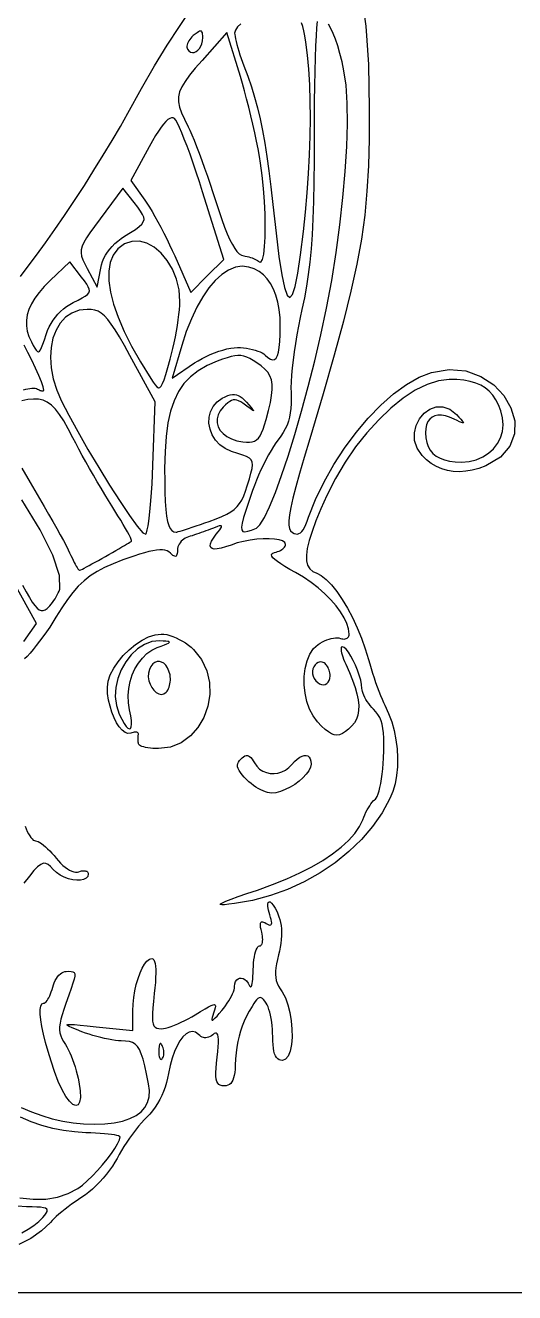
# Model space of a CAD drawing. Header units: metres. Extents: x 0 to 1200, y 0 to 600.
# Drawn here: x 129.6 to 206.4, y 0 to 199.1 of the extents above; entities that cross this region are included whole.
import ezdxf

# ---------------------------------------------------------------- set-up
doc = ezdxf.new("R2010")
doc.units = ezdxf.units.M

msp = doc.modelspace()

# ---------------------------------------------------------------- linework, layer by layer
at = {"layer": 'CUT'}
for points in [[(182.35, 204.13), (183.05, 198.98), (183.47, 192.93), (183.61, 185.99), (183.57, 181.26), (183.46, 177), (183.24, 173.06), (182.89, 169.28), (182.37, 165.5), (181.66, 161.57), (180.73, 157.33), (179.55, 152.62), (178.1, 147.29), (176.34, 141.18), (174.26, 134.14), (173.39, 131.21), (172.66, 128.7), (172.07, 126.58), (171.61, 124.81), (171.28, 123.35), (171.06, 122.18), (170.96, 121.26), (170.96, 120.56), (171.06, 120.04), (171.25, 119.67), (171.53, 119.43), (171.81, 119.28), (172.07, 119.2), (172.32, 119.18), (172.55, 119.24), (172.78, 119.37), (173, 119.57), (173.21, 119.85), (173.42, 120.22), (173.64, 120.66), (173.86, 121.2), (174.08, 121.82), (175.18, 124.62), (176.5, 127.4), (178.02, 130.1), (179.7, 132.69), (181.52, 135.13), (183.43, 137.38), (185.41, 139.42), (187.42, 141.19), (189.44, 142.66), (191.43, 143.8), (193.37, 144.57), (196.18, 145.04), (198.8, 144.79), (201.14, 143.94), (203.15, 142.62), (204.75, 140.93), (205.87, 139), (206.45, 136.95), (206.41, 134.9), (205.68, 132.96), (204.21, 131.25), (201.91, 129.89), (200.84, 129.49), (199.79, 129.21), (198.76, 129.03), (197.77, 128.97), (196.81, 129.01), (195.88, 129.16), (194.99, 129.42), (194.15, 129.79), (193.35, 130.26), (192.6, 130.84), (191.91, 131.52), (191.12, 132.68), (190.73, 133.89), (190.7, 135.09), (190.96, 136.24), (191.48, 137.28), (192.21, 138.15), (193.1, 138.79), (194.11, 139.15), (195.17, 139.17), (196.26, 138.79), (197.31, 137.96), (197.69, 137.56), (197.99, 137.24), (198.21, 136.98), (198.35, 136.8), (198.41, 136.68), (198.38, 136.63), (198.27, 136.63), (198.07, 136.7), (197.79, 136.82), (197.42, 137), (196.95, 137.22), (196.23, 137.54), (195.56, 137.74), (194.94, 137.85), (194.39, 137.85), (193.9, 137.74), (193.47, 137.54), (193.11, 137.24), (192.83, 136.84), (192.62, 136.35), (192.5, 135.77), (192.45, 135.09), (192.5, 134.29), (192.64, 133.56), (192.87, 132.91), (193.19, 132.34), (193.61, 131.84), (194.12, 131.42), (194.72, 131.08), (195.42, 130.81), (196.21, 130.63), (197.1, 130.51), (198.08, 130.47), (199.3, 130.57), (200.42, 130.84), (201.44, 131.28), (202.34, 131.86), (203.11, 132.56), (203.74, 133.38), (204.22, 134.3), (204.52, 135.28), (204.64, 136.33), (204.56, 137.43), (204.28, 138.54), (203.91, 139.46), (203.49, 140.27), (203.01, 140.98), (202.46, 141.6), (201.83, 142.12), (201.12, 142.55), (200.33, 142.89), (199.44, 143.15), (198.45, 143.33), (197.36, 143.44), (196.16, 143.47), (194.48, 143.27), (192.7, 142.69), (190.83, 141.76), (188.92, 140.5), (187, 138.95), (185.09, 137.14), (183.24, 135.1), (181.46, 132.86), (179.8, 130.46), (178.29, 127.91), (176.95, 125.25), (176.01, 123.14), (175.23, 121.26), (174.62, 119.6), (174.16, 118.16), (173.87, 116.91), (173.73, 115.86), (173.75, 114.98), (173.92, 114.27), (174.24, 113.71), (174.72, 113.29), (175.34, 113.01), (176.07, 112.65), (176.85, 112.03), (177.67, 111.18), (178.51, 110.13), (179.35, 108.9), (180.17, 107.53), (180.96, 106.04), (181.71, 104.46), (182.38, 102.82), (182.98, 101.15), (183.48, 99.47), (183.67, 98.78), (183.88, 98.06), (184.11, 97.33), (184.35, 96.59), (184.6, 95.86), (184.85, 95.15), (185.11, 94.47), (185.36, 93.83), (185.61, 93.24), (185.84, 92.71), (186.06, 92.27), (186.64, 91), (187.13, 89.67), (187.51, 88.29), (187.79, 86.87), (187.97, 85.44), (188.05, 84.02), (188.02, 82.62), (187.89, 81.26), (187.65, 79.96), (187.3, 78.74), (186.85, 77.61), (185.62, 75.37), (184.11, 73.22), (182.37, 71.19), (180.39, 69.29), (178.22, 67.54), (175.88, 65.96), (173.39, 64.56), (170.78, 63.36), (168.07, 62.37), (165.28, 61.62), (162.45, 61.12), (161.55, 61.01), (160.87, 60.95), (160.42, 60.94), (160.2, 60.98), (160.24, 61.09), (160.52, 61.26), (161.07, 61.5), (161.89, 61.82), (162.99, 62.21), (164.36, 62.69), (166.03, 63.25), (168.41, 64.1), (170.63, 65), (172.69, 65.93), (174.59, 66.9), (176.31, 67.91), (177.85, 68.93), (179.2, 69.98), (180.36, 71.05), (181.31, 72.13), (182.05, 73.21), (182.58, 74.3), (182.74, 74.7), (182.91, 75.09), (183.09, 75.47), (183.28, 75.83), (183.47, 76.18), (183.67, 76.5), (183.87, 76.79), (184.05, 77.04), (184.24, 77.25), (184.41, 77.42), (184.56, 77.54), (184.71, 77.69), (184.86, 77.96), (185, 78.34), (185.14, 78.81), (185.28, 79.37), (185.4, 80.01), (185.52, 80.71), (185.62, 81.47), (185.71, 82.27), (185.78, 83.11), (185.84, 83.97), (185.89, 85.15), (185.9, 86.2), (185.89, 87.12), (185.84, 87.94), (185.75, 88.65), (185.62, 89.29), (185.45, 89.85), (185.24, 90.35), (184.97, 90.81), (184.66, 91.23), (184.29, 91.64), (184.02, 91.92), (183.76, 92.23), (183.52, 92.54), (183.29, 92.87), (183.09, 93.2), (182.91, 93.52), (182.75, 93.84), (182.62, 94.14), (182.53, 94.43), (182.47, 94.69), (182.45, 94.93), (182.4, 95.53), (182.26, 96.22), (182.04, 96.98), (181.76, 97.77), (181.44, 98.56), (181.08, 99.32), (180.71, 100.01), (180.34, 100.6), (179.98, 101.07), (179.65, 101.37), (179.37, 101.47), (179.27, 101.44), (179.2, 101.36), (179.17, 101.22), (179.17, 101.03), (179.19, 100.8), (179.24, 100.53), (179.33, 100.22), (179.43, 99.88), (179.57, 99.52), (179.73, 99.13), (179.91, 98.72), (180.5, 97.42), (180.99, 96.22), (181.38, 95.09), (181.67, 94.06), (181.85, 93.11), (181.94, 92.24), (181.93, 91.45), (181.81, 90.74), (181.6, 90.1), (181.29, 89.54), (180.88, 89.05), (180.34, 88.53), (179.85, 88.13), (179.39, 87.83), (178.95, 87.65), (178.53, 87.59), (178.1, 87.63), (177.66, 87.8), (177.19, 88.09), (176.68, 88.49), (176.12, 89.01), (175.49, 89.66), (174.78, 90.6), (174.21, 91.68), (173.79, 92.89), (173.51, 94.17), (173.38, 95.49), (173.39, 96.8), (173.54, 98.06), (173.83, 99.24), (174.27, 100.29), (174.85, 101.17), (175.57, 101.84), (175.89, 102.05), (176.24, 102.25), (176.59, 102.42), (176.94, 102.56), (177.29, 102.68), (177.64, 102.78), (177.97, 102.84), (178.29, 102.88), (178.58, 102.88), (178.84, 102.85), (179.07, 102.79), (179.27, 102.73), (179.47, 102.69), (179.65, 102.68), (179.82, 102.7), (179.98, 102.74), (180.11, 102.81), (180.23, 102.9), (180.32, 103.01), (180.39, 103.14), (180.44, 103.29), (180.45, 103.46), (180.36, 104.27), (180.1, 105.13), (179.68, 106.03), (179.11, 106.96), (178.41, 107.91), (177.58, 108.86), (176.64, 109.8), (175.6, 110.71), (174.48, 111.57), (173.28, 112.39), (172.02, 113.13), (171.13, 113.63), (170.36, 114.08), (169.71, 114.49), (169.18, 114.86), (168.77, 115.18), (168.47, 115.46), (168.29, 115.7), (168.22, 115.9), (168.27, 116.06), (168.43, 116.18), (168.7, 116.27), (168.96, 116.33), (169.21, 116.41), (169.44, 116.5), (169.65, 116.61), (169.85, 116.73), (170.02, 116.85), (170.17, 116.99), (170.29, 117.13), (170.38, 117.27), (170.43, 117.41), (170.45, 117.55), (170.33, 117.85), (169.98, 118.1), (169.43, 118.27), (168.73, 118.39), (167.89, 118.44), (166.95, 118.43), (165.94, 118.36), (164.9, 118.22), (163.86, 118.02), (162.84, 117.77), (161.88, 117.45), (161.04, 117.15), (160.32, 116.95), (159.73, 116.84), (159.26, 116.82), (158.91, 116.89), (158.69, 117.05), (158.6, 117.3), (158.64, 117.63), (158.81, 118.05), (159.12, 118.55), (159.56, 119.14), (159.87, 119.52), (160.11, 119.83), (160.28, 120.08), (160.38, 120.27), (160.41, 120.39), (160.36, 120.46), (160.24, 120.48), (160.04, 120.44), (159.76, 120.35), (159.4, 120.22), (158.95, 120.05), (158.64, 119.92), (158.3, 119.8), (157.95, 119.66), (157.58, 119.53), (157.21, 119.4), (156.84, 119.27), (156.48, 119.15), (156.13, 119.03), (155.79, 118.92), (155.48, 118.83), (155.2, 118.74), (154.95, 118.65), (154.7, 118.53), (154.47, 118.38), (154.25, 118.21), (154.06, 118.03), (153.88, 117.82), (153.74, 117.6), (153.62, 117.37), (153.53, 117.14), (153.47, 116.9), (153.45, 116.66), (153.45, 116.37), (153.42, 116.13), (153.38, 115.94), (153.32, 115.8), (153.25, 115.71), (153.15, 115.67), (153.04, 115.68), (152.9, 115.73), (152.74, 115.83), (152.56, 115.98), (152.35, 116.18), (152.11, 116.37), (151.83, 116.52), (151.5, 116.63), (151.12, 116.68), (150.68, 116.69), (150.19, 116.65), (149.62, 116.56), (148.98, 116.43), (148.27, 116.24), (147.48, 116), (146.6, 115.72), (144.87, 115.11), (143.36, 114.52), (142.02, 113.92), (140.83, 113.28), (139.77, 112.6), (138.8, 111.84), (137.89, 110.98), (137.03, 110), (136.17, 108.88), (135.3, 107.6), (134.38, 106.13), (133.9, 105.35), (133.39, 104.57), (132.87, 103.8), (132.33, 103.05), (131.8, 102.33), (131.28, 101.65), (130.78, 101.02), (130.3, 100.45), (129.86, 99.96), (129.46, 99.56)], [(128.78, 159.64), (130.02, 161.25), (131.33, 162.97), (132.74, 164.9), (134.22, 167), (135.74, 169.23), (137.29, 171.56), (138.84, 173.93), (140.35, 176.33), (141.82, 178.7), (143.21, 181.01), (144.5, 183.22), (145.67, 185.3), (147.81, 189.16), (149.88, 192.71), (151.86, 195.96), (153.77, 198.93), (155.64, 201.64)], [(163.44, 199.32), (162.91, 198.84), (162.57, 198.35), (162.45, 197.87), (162.47, 197.63), (162.51, 197.32), (162.59, 196.95), (162.69, 196.53), (162.81, 196.06), (162.95, 195.55), (163.11, 195.01), (163.29, 194.46), (163.48, 193.89), (163.69, 193.31), (163.9, 192.74), (164.52, 191.08), (165.08, 189.44), (165.58, 187.8), (166.04, 186.12), (166.46, 184.39), (166.84, 182.56), (167.19, 180.6), (167.52, 178.5), (167.84, 176.21), (168.14, 173.72), (168.44, 170.97), (168.95, 166.45), (169.42, 162.76), (169.87, 159.91), (170.3, 157.9), (170.72, 156.72), (171.13, 156.35), (171.54, 156.81), (171.96, 158.08), (172.38, 160.16), (172.82, 163.04), (173.28, 166.72), (173.28, 166.72), (173.6, 169.76), (173.87, 172.8), (174.07, 175.81), (174.22, 178.77), (174.31, 181.67), (174.35, 184.49), (174.32, 187.19), (174.24, 189.76), (174.09, 192.18), (173.89, 194.43), (173.63, 196.47), (173.48, 197.42), (173.32, 198.23), (173.15, 198.92), (172.96, 199.5)], [(175.4, 199.68), (175.32, 198.72), (175.24, 197.44), (175.17, 195.86), (175.1, 194.01), (175.05, 191.91), (175.01, 189.61), (174.97, 187.12), (174.95, 184.48), (174.95, 181.72), (174.93, 177.89), (174.9, 174.47), (174.84, 171.41), (174.75, 168.67), (174.63, 166.2), (174.47, 163.96), (174.27, 161.89), (174.03, 159.95), (173.74, 158.1), (173.41, 156.29), (173.02, 154.47), (172.74, 153.17), (172.47, 151.83), (172.23, 150.47), (172.01, 149.12), (171.81, 147.78), (171.64, 146.49), (171.51, 145.26), (171.4, 144.12), (171.33, 143.09), (171.3, 142.17), (171.31, 141.41), (171.34, 140.51), (171.33, 139.68), (171.29, 138.91), (171.2, 138.2), (171.08, 137.53), (170.9, 136.9), (170.68, 136.3), (170.41, 135.71), (170.09, 135.14), (169.71, 134.56), (169.28, 133.98), (168.93, 133.5), (168.55, 132.94), (168.17, 132.3), (167.77, 131.6), (167.37, 130.85), (166.97, 130.07), (166.59, 129.26), (166.22, 128.44), (165.87, 127.63), (165.55, 126.82), (165.27, 126.04), (164.67, 124.31), (164.2, 122.88), (163.85, 121.75), (163.63, 120.88), (163.54, 120.25), (163.58, 119.83), (163.75, 119.6), (164.07, 119.54), (164.52, 119.61), (165.12, 119.8), (165.86, 120.08), (165.86, 120.08), (166.43, 120.6), (167.13, 121.75), (167.95, 123.47), (168.85, 125.7), (169.82, 128.37), (170.84, 131.43), (171.9, 134.82), (172.96, 138.48), (174.01, 142.35), (175.03, 146.37), (176.01, 150.47), (176.9, 154.67), (177.7, 159), (178.4, 163.38), (178.99, 167.74), (179.47, 172.02), (179.83, 176.15), (180.06, 180.04), (180.16, 183.64), (180.13, 186.88), (179.95, 189.67), (179.63, 191.96), (179.32, 193.38), (179, 194.68), (178.66, 195.85), (178.31, 196.91), (177.94, 197.83), (177.56, 198.62), (177.18, 199.28)], [(129.27, 141.81), (129.62, 141.92), (129.95, 142), (130.27, 142.06), (130.57, 142.1), (130.85, 142.1), (131.09, 142.08), (131.3, 142.04), (131.47, 141.96), (131.62, 141.88), (131.76, 141.81), (131.89, 141.75), (132.01, 141.7), (132.12, 141.67), (132.21, 141.65), (132.29, 141.65), (132.36, 141.66), (132.41, 141.69), (132.44, 141.73), (132.45, 141.79), (132.35, 142.29), (132.08, 143.08), (131.67, 144.09), (131.16, 145.24), (130.58, 146.47), (129.97, 147.7), (129.36, 148.87)], [(128.99, 129.55), (130.32, 127.27), (131.07, 126.01), (131.8, 124.76), (132.53, 123.52), (133.22, 122.31), (133.88, 121.16), (134.5, 120.07), (135.06, 119.06), (135.55, 118.15), (135.97, 117.37), (136.3, 116.72), (136.53, 116.22), (136.72, 115.82), (136.9, 115.43), (137.08, 115.07), (137.25, 114.73), (137.42, 114.42), (137.57, 114.15), (137.7, 113.92), (137.82, 113.73), (137.92, 113.59), (138, 113.5), (138.06, 113.47), (138.14, 113.5), (138.3, 113.57), (138.53, 113.68), (138.83, 113.83), (139.18, 114.01), (139.58, 114.23), (140.03, 114.47), (140.52, 114.74), (141.04, 115.03), (141.58, 115.33), (142.15, 115.66), (142.15, 115.66), (142.71, 115.98), (143.26, 116.29), (143.78, 116.59), (144.26, 116.87), (144.72, 117.14), (145.12, 117.37), (145.48, 117.58), (145.78, 117.75), (146.01, 117.89), (146.17, 117.99), (146.26, 118.05), (146.27, 118.14), (146.2, 118.33), (146.07, 118.63), (145.87, 119.03), (145.62, 119.5), (145.31, 120.05), (144.96, 120.67), (144.56, 121.34), (144.12, 122.06), (143.65, 122.82), (143.15, 123.62), (142.61, 124.46), (142.05, 125.38), (141.46, 126.36), (140.85, 127.38), (140.25, 128.43), (139.64, 129.48), (139.06, 130.53), (138.49, 131.54), (137.97, 132.52), (137.48, 133.43), (137.05, 134.27), (136.29, 135.72), (135.59, 136.95), (134.93, 137.97), (134.3, 138.79), (133.67, 139.43), (133.02, 139.89), (132.35, 140.2), (131.63, 140.36), (130.85, 140.38), (129.98, 140.29), (129.02, 140.08)], [(129.13, 111.15), (129.7, 110.08), (130.2, 109.2), (130.65, 108.49), (131.05, 107.94), (131.41, 107.54), (131.75, 107.29), (132.06, 107.16), (132.36, 107.16), (132.66, 107.27), (132.97, 107.49), (133.18, 107.68), (133.4, 107.9), (133.61, 108.15), (133.83, 108.42), (134.03, 108.71), (134.23, 109.01), (134.42, 109.31), (134.58, 109.62), (134.73, 109.92), (134.86, 110.22), (134.96, 110.5), (134.96, 110.5), (134.93, 112.68), (133.87, 115.84), (131.87, 119.84), (129.03, 124.56)], [(129.32, 102.29), (131.33, 105.11), (127.77, 111.54)], [(129.53, 73.29), (129.69, 72.86), (129.87, 72.46), (130.06, 72.1), (130.25, 71.77), (130.44, 71.5), (130.64, 71.28), (130.82, 71.11), (131.01, 71.01), (131.18, 70.97), (131.36, 70.94), (131.58, 70.86), (131.84, 70.72), (132.12, 70.54), (132.42, 70.31), (132.74, 70.04), (133.07, 69.74), (133.4, 69.41), (133.74, 69.05), (134.07, 68.67), (134.4, 68.27), (134.75, 67.85), (135.1, 67.47), (135.46, 67.13), (135.82, 66.84), (136.17, 66.58), (136.51, 66.38), (136.85, 66.22), (137.16, 66.11), (137.46, 66.06), (137.74, 66.07), (137.99, 66.13), (138.21, 66.2), (138.41, 66.25), (138.6, 66.28), (138.78, 66.29), (138.95, 66.27), (139.09, 66.24), (139.22, 66.19), (139.32, 66.12), (139.39, 66.03), (139.44, 65.92), (139.45, 65.79), (139.36, 65.39), (139.11, 65.09), (138.72, 64.89), (138.23, 64.79), (137.65, 64.78), (137.01, 64.86), (136.35, 65.03), (135.68, 65.28), (135.04, 65.61), (134.45, 66.01), (133.93, 66.49), (133.52, 66.94), (133.14, 67.26), (132.78, 67.43), (132.4, 67.45), (131.98, 67.28), (131.5, 66.9), (130.91, 66.3), (130.21, 65.44), (129.35, 64.32)], [(128.9, 29.1), (130.53, 28.4), (132.17, 27.81), (133.8, 27.33), (135.44, 26.95), (137.08, 26.69), (138.71, 26.53), (140.36, 26.47), (142.03, 26.53), (143.52, 26.69), (144.84, 26.96), (145.99, 27.34), (146.96, 27.81), (147.74, 28.4), (148.35, 29.08), (148.77, 29.87), (149.01, 30.75), (149.07, 31.74), (148.94, 32.82), (148.62, 34.36), (148.33, 35.64), (148.06, 36.69), (147.79, 37.53), (147.5, 38.19), (147.19, 38.68), (146.83, 39.04), (146.4, 39.28), (145.91, 39.43), (145.32, 39.51), (144.64, 39.55), (144.2, 39.58), (143.71, 39.63), (143.18, 39.71), (142.61, 39.81), (142.02, 39.94), (141.41, 40.08), (140.79, 40.24), (140.18, 40.41), (139.57, 40.6), (139, 40.79), (138.45, 40.99), (137.6, 41.33), (136.93, 41.6), (136.45, 41.81), (136.17, 41.97), (136.11, 42.07), (136.26, 42.13), (136.65, 42.14), (137.28, 42.1), (138.16, 42.03), (139.29, 41.92), (140.7, 41.78), (146.45, 41.2), (146.45, 44.27), (146.49, 45.32), (146.6, 46.37), (146.77, 47.41), (147, 48.42), (147.27, 49.36), (147.59, 50.22), (147.93, 50.97), (148.29, 51.59), (148.67, 52.07), (149.06, 52.37), (149.44, 52.47), (149.6, 52.43), (149.75, 52.28), (149.86, 52.04), (149.95, 51.71), (150.01, 51.29), (150.05, 50.78), (150.06, 50.19), (150.04, 49.51), (150, 48.74), (149.92, 47.9), (149.82, 46.97), (149.69, 45.76), (149.59, 44.73), (149.53, 43.88), (149.52, 43.18), (149.55, 42.64), (149.64, 42.21), (149.78, 41.91), (149.98, 41.69), (150.23, 41.56), (150.56, 41.49), (150.95, 41.47), (151.25, 41.5), (151.61, 41.57), (152.02, 41.68), (152.48, 41.83), (152.98, 42.01), (153.51, 42.23), (154.05, 42.48), (154.61, 42.75), (155.17, 43.04), (155.72, 43.35), (156.27, 43.67), (157.11, 44.18), (157.8, 44.6), (158.35, 44.91), (158.78, 45.13), (159.09, 45.24), (159.3, 45.26), (159.41, 45.18), (159.44, 45.01), (159.39, 44.74), (159.29, 44.37), (159.13, 43.92), (159, 43.52), (158.91, 43.21), (158.86, 42.98), (158.86, 42.84), (158.91, 42.79), (159.02, 42.82), (159.18, 42.94), (159.4, 43.16), (159.69, 43.46), (160.03, 43.85), (160.45, 44.34), (160.75, 44.7), (161.03, 45.07), (161.29, 45.46), (161.54, 45.84), (161.76, 46.22), (161.96, 46.59), (162.13, 46.95), (162.27, 47.28), (162.37, 47.58), (162.43, 47.85), (162.45, 48.09), (162.49, 48.52), (162.6, 48.87), (162.77, 49.13), (162.98, 49.32), (163.23, 49.42), (163.5, 49.43), (163.79, 49.37), (164.07, 49.21), (164.34, 48.97), (164.58, 48.64), (164.79, 48.22), (164.87, 48.08), (164.94, 48.02), (165.01, 48.05), (165.08, 48.15), (165.14, 48.33), (165.2, 48.58), (165.25, 48.89), (165.29, 49.26), (165.33, 49.7), (165.36, 50.19), (165.37, 50.72), (165.4, 51.28), (165.44, 51.8), (165.49, 52.3), (165.56, 52.76), (165.65, 53.18), (165.75, 53.55), (165.85, 53.87), (165.97, 54.12), (166.09, 54.31), (166.22, 54.43), (166.36, 54.47), (166.49, 54.5), (166.6, 54.57), (166.69, 54.68), (166.76, 54.82), (166.81, 55.01), (166.85, 55.22), (166.86, 55.46), (166.85, 55.72), (166.83, 56.01), (166.77, 56.31), (166.7, 56.63), (166.6, 57.03), (166.54, 57.37), (166.5, 57.65), (166.5, 57.88), (166.53, 58.05), (166.59, 58.17), (166.68, 58.24), (166.81, 58.26), (166.97, 58.22), (167.17, 58.14), (167.4, 58.01), (167.64, 57.87), (167.83, 57.79), (167.99, 57.75), (168.12, 57.76), (168.2, 57.82), (168.25, 57.94), (168.27, 58.11), (168.25, 58.33), (168.2, 58.61), (168.11, 58.95), (167.99, 59.35), (167.79, 60.07), (167.68, 60.64), (167.67, 61.05), (167.72, 61.31), (167.85, 61.42), (168.03, 61.38), (168.26, 61.2), (168.52, 60.88), (168.81, 60.41), (169.11, 59.8), (169.42, 59.06), (169.56, 58.63), (169.67, 58.17), (169.75, 57.68), (169.81, 57.15), (169.83, 56.61), (169.82, 56.04), (169.78, 55.46), (169.72, 54.87), (169.62, 54.27), (169.5, 53.66), (169.35, 53.05), (169.16, 52.32), (169.01, 51.65), (168.91, 51.05), (168.86, 50.49), (168.86, 49.98), (168.9, 49.5), (169, 49.04), (169.15, 48.6), (169.35, 48.15), (169.6, 47.71), (169.9, 47.24), (170.42, 46.33), (170.83, 45.22), (171.14, 44), (171.35, 42.7), (171.46, 41.39), (171.47, 40.13), (171.37, 38.96), (171.17, 37.96), (170.87, 37.17), (170.46, 36.66), (169.95, 36.47), (169.68, 36.5), (169.43, 36.59), (169.22, 36.73), (169.03, 36.93), (168.87, 37.2), (168.74, 37.53), (168.63, 37.92), (168.55, 38.39), (168.49, 38.93), (168.45, 39.54), (168.44, 40.22), (168.42, 40.79), (168.39, 41.37), (168.34, 41.94), (168.27, 42.51), (168.18, 43.05), (168.08, 43.57), (167.97, 44.05), (167.84, 44.49), (167.71, 44.88), (167.57, 45.21), (167.42, 45.47), (167.2, 45.79), (167, 46.04), (166.81, 46.22), (166.63, 46.33), (166.46, 46.36), (166.29, 46.32), (166.11, 46.21), (165.91, 46.02), (165.7, 45.75), (165.46, 45.4), (165.18, 44.97), (164.73, 44.2), (164.32, 43.43), (163.96, 42.65), (163.65, 41.87), (163.37, 41.08), (163.14, 40.27), (162.95, 39.43), (162.8, 38.56), (162.68, 37.66), (162.6, 36.72), (162.55, 35.72), (162.52, 35.13), (162.47, 34.6), (162.39, 34.14), (162.29, 33.73), (162.17, 33.39), (162.01, 33.1), (161.83, 32.87), (161.63, 32.7), (161.39, 32.57), (161.12, 32.5), (160.82, 32.47), (160.48, 32.5), (160.2, 32.57), (159.97, 32.7), (159.79, 32.89), (159.65, 33.17), (159.56, 33.53), (159.52, 33.99), (159.51, 34.56), (159.54, 35.24), (159.6, 36.05), (159.7, 37), (159.79, 37.87), (159.86, 38.63), (159.89, 39.26), (159.9, 39.77), (159.87, 40.18), (159.81, 40.48), (159.72, 40.67), (159.6, 40.77), (159.44, 40.77), (159.24, 40.69), (159.01, 40.52), (158.79, 40.36), (158.58, 40.22), (158.36, 40.13), (158.15, 40.06), (157.95, 40.03), (157.74, 40.04), (157.54, 40.07), (157.34, 40.15), (157.15, 40.25), (156.96, 40.39), (156.76, 40.56), (156.3, 40.9), (155.82, 41.01), (155.32, 40.92), (154.82, 40.64), (154.33, 40.18), (153.85, 39.56), (153.4, 38.78), (152.98, 37.87), (152.61, 36.82), (152.3, 35.67), (152.06, 34.41), (151.92, 33.7), (151.75, 32.99), (151.53, 32.29), (151.28, 31.62), (151, 30.95), (150.68, 30.32), (150.34, 29.7), (149.96, 29.12), (149.55, 28.57), (149.12, 28.06), (148.67, 27.59), (148.25, 27.16), (147.8, 26.67), (147.34, 26.13), (146.87, 25.54), (146.4, 24.92), (145.94, 24.28), (145.49, 23.62), (145.06, 22.97), (144.66, 22.32), (144.3, 21.69), (143.97, 21.09), (143.64, 20.49), (143.25, 19.88), (142.81, 19.25), (142.33, 18.62), (141.81, 18), (141.26, 17.4), (140.7, 16.82), (140.13, 16.28), (139.56, 15.79), (139, 15.35), (138.46, 14.98), (137.92, 14.63), (137.38, 14.26), (136.84, 13.88), (136.31, 13.49), (135.8, 13.1), (135.31, 12.71), (134.85, 12.33), (134.43, 11.97), (134.07, 11.63), (133.76, 11.32), (133.51, 11.04), (132.13, 9.69), (130.45, 8.53), (128.52, 7.58)], [(128.68, 14.9), (130.79, 14.68), (132.77, 14.71), (134.61, 15), (136.29, 15.56), (137.81, 16.37), (138.53, 16.9), (139.3, 17.57), (140.11, 18.34), (140.91, 19.18), (141.69, 20.07), (142.42, 20.96), (143.08, 21.84), (143.64, 22.65), (144.07, 23.39), (144.34, 24.01), (144.44, 24.47), (144.38, 24.55), (144.21, 24.62), (143.94, 24.7), (143.57, 24.77), (143.11, 24.84), (142.58, 24.9), (141.98, 24.96), (141.32, 25.02), (140.61, 25.06), (139.85, 25.1), (139.06, 25.13), (137.31, 25.24), (135.58, 25.46), (133.87, 25.81), (132.16, 26.27), (130.48, 26.85), (128.8, 27.55)], [(129, 9.42), (130.01, 9.96), (130.91, 10.54), (131.69, 11.16), (132.33, 11.82), (132.62, 12.19), (132.84, 12.51), (132.97, 12.77), (133, 12.98), (132.92, 13.14), (132.72, 13.26), (132.4, 13.35), (131.96, 13.41), (131.37, 13.45), (130.63, 13.47), (129.73, 13.47), (128.33, 13.59)]]:
    msp.add_lwpolyline(points, dxfattribs=at)
for points in [[(166.53, 177.44), (166.35, 178.5), (166.14, 179.67), (165.89, 180.91), (165.61, 182.21), (165.32, 183.54), (165, 184.89), (164.68, 186.23), (164.34, 187.54), (164.01, 188.8), (163.68, 189.98), (163.35, 191.07), (161.22, 197.97), (157.34, 193.59), (156.25, 192.34), (155.36, 191.25), (154.66, 190.29), (154.14, 189.43), (153.81, 188.62), (153.64, 187.84), (153.64, 187.06), (153.8, 186.23), (154.1, 185.33), (154.55, 184.33), (155.13, 183.17), (155.41, 182.61), (155.73, 181.9), (156.08, 181.04), (156.47, 180.07), (156.88, 179.01), (157.31, 177.86), (157.74, 176.65), (158.18, 175.4), (158.62, 174.12), (159.05, 172.83), (159.45, 171.56), (159.96, 170), (160.43, 168.61), (160.87, 167.39), (161.3, 166.33), (161.7, 165.42), (162.09, 164.66), (162.46, 164.05), (162.82, 163.57), (163.17, 163.22), (163.52, 162.99), (163.87, 162.88), (164.13, 162.84), (164.4, 162.78), (164.67, 162.71), (164.93, 162.64), (165.19, 162.55), (165.43, 162.46), (165.65, 162.36), (165.85, 162.26), (166.03, 162.16), (166.18, 162.06), (166.29, 161.96), (166.59, 161.89), (166.83, 162.31), (167.02, 163.14), (167.15, 164.33), (167.23, 165.82), (167.26, 167.53), (167.23, 169.42), (167.14, 171.41), (166.99, 173.45), (166.79, 175.48), (166.53, 177.44)], [(157.45, 197.16), (157.45, 197.47), (157.42, 197.73), (157.38, 197.93), (157.31, 198.07), (157.22, 198.15), (157.1, 198.18), (156.95, 198.15), (156.76, 198.06), (156.54, 197.93), (156.27, 197.73), (155.96, 197.48), (155.75, 197.29), (155.56, 197.09), (155.39, 196.88), (155.24, 196.67), (155.13, 196.45), (155.03, 196.24), (154.97, 196.04), (154.94, 195.84), (154.94, 195.66), (154.97, 195.49), (155.03, 195.34), (155.27, 195.06), (155.53, 194.89), (155.82, 194.82), (156.11, 194.85), (156.4, 194.98), (156.67, 195.18), (156.92, 195.46), (157.14, 195.81), (157.31, 196.21), (157.41, 196.66), (157.45, 197.16)], [(157.42, 172.92), (156.92, 174.49), (156.42, 176.01), (155.93, 177.46), (155.44, 178.83), (154.98, 180.09), (154.54, 181.23), (154.14, 182.22), (153.78, 183.06), (153.46, 183.72), (153.2, 184.18), (153, 184.43), (152.79, 184.55), (152.54, 184.56), (152.27, 184.48), (151.97, 184.29), (151.64, 183.99), (151.28, 183.59), (150.89, 183.09), (150.47, 182.48), (150.02, 181.77), (149.54, 180.95), (149.03, 180.03), (146.15, 174.71), (148.33, 171.64), (148.68, 171.13), (149.07, 170.51), (149.49, 169.82), (149.93, 169.05), (150.39, 168.22), (150.85, 167.36), (151.32, 166.46), (151.78, 165.55), (152.23, 164.63), (152.65, 163.73), (153.05, 162.86), (155.57, 157.14), (158.16, 159.73), (160.74, 162.31), (157.42, 172.92)], [(145.17, 165.96), (146.1, 166.55), (146.86, 167.04), (147.44, 167.47), (147.85, 167.85), (148.1, 168.21), (148.21, 168.57), (148.16, 168.95), (147.98, 169.39), (147.66, 169.9), (147.22, 170.51), (146.66, 171.25), (144.91, 173.52), (141.3, 168.69), (140.43, 167.51), (139.72, 166.52), (139.16, 165.69), (138.75, 164.99), (138.48, 164.39), (138.34, 163.84), (138.32, 163.33), (138.41, 162.81), (138.61, 162.26), (138.9, 161.64), (139.28, 160.91), (140.86, 157.97), (141.42, 160.96), (141.54, 161.48), (141.71, 161.99), (141.92, 162.49), (142.18, 162.98), (142.49, 163.46), (142.83, 163.92), (143.22, 164.37), (143.65, 164.8), (144.12, 165.21), (144.63, 165.59), (145.17, 165.96)], [(153.85, 155.72), (153.71, 157.54), (153.3, 159.24), (152.68, 160.79), (151.86, 162.16), (150.89, 163.32), (149.82, 164.23), (148.66, 164.86), (147.48, 165.18), (146.29, 165.15), (145.15, 164.76), (144.08, 163.96), (143.36, 163.01), (142.9, 161.85), (142.67, 160.48), (142.69, 158.93), (142.94, 157.19), (143.43, 155.29), (144.14, 153.23), (145.09, 151.02), (146.26, 148.68), (147.66, 146.21), (149.27, 143.63), (149.65, 143.06), (149.97, 142.62), (150.24, 142.32), (150.48, 142.17), (150.7, 142.2), (150.91, 142.4), (151.12, 142.81), (151.36, 143.42), (151.63, 144.25), (151.95, 145.32), (152.32, 146.63), (152.54, 147.46), (152.76, 148.33), (152.96, 149.23), (153.15, 150.14), (153.32, 151.05), (153.47, 151.95), (153.6, 152.82), (153.7, 153.64), (153.78, 154.41), (153.83, 155.11), (153.85, 155.72)], [(137.09, 155.54), (137.87, 155.94), (138.5, 156.27), (138.98, 156.56), (139.33, 156.83), (139.54, 157.09), (139.63, 157.36), (139.6, 157.67), (139.46, 158.02), (139.21, 158.44), (138.85, 158.94), (138.4, 159.54), (136.57, 161.96), (133.48, 159), (132.53, 158.04), (131.73, 157.11), (131.06, 156.21), (130.53, 155.32), (130.13, 154.45), (129.86, 153.59), (129.73, 152.74), (129.73, 151.89), (129.86, 151.06), (130.12, 150.22), (130.51, 149.38), (130.81, 148.82), (131.06, 148.38), (131.28, 148.06), (131.46, 147.87), (131.63, 147.81), (131.79, 147.89), (131.96, 148.11), (132.13, 148.48), (132.33, 149.01), (132.57, 149.69), (132.84, 150.53), (133.06, 151.13), (133.31, 151.71), (133.6, 152.25), (133.92, 152.77), (134.28, 153.26), (134.67, 153.72), (135.09, 154.15), (135.55, 154.55), (136.03, 154.92), (136.55, 155.25), (137.09, 155.54)], [(162.89, 148.47), (163.37, 148.46), (163.85, 148.42), (164.33, 148.36), (164.8, 148.28), (165.25, 148.18), (165.68, 148.07), (166.08, 147.93), (166.44, 147.79), (166.76, 147.63), (167.03, 147.47), (167.24, 147.29), (167.68, 146.89), (168.08, 146.64), (168.42, 146.54), (168.72, 146.6), (168.97, 146.83), (169.18, 147.22), (169.34, 147.77), (169.47, 148.5), (169.55, 149.41), (169.6, 150.5), (169.62, 151.77), (169.58, 153.15), (169.45, 154.43), (169.23, 155.61), (168.94, 156.68), (168.56, 157.66), (168.11, 158.52), (167.57, 159.27), (166.96, 159.91), (166.28, 160.44), (165.52, 160.84), (164.69, 161.12), (163.63, 161.24), (162.57, 161.08), (161.5, 160.65), (160.45, 159.96), (159.41, 159.02), (158.41, 157.85), (157.44, 156.45), (156.52, 154.83), (155.66, 153.01), (154.86, 151), (154.14, 148.81), (152.61, 143.64), (156.17, 146.06), (156.73, 146.41), (157.33, 146.75), (157.96, 147.07), (158.62, 147.37), (159.28, 147.64), (159.95, 147.88), (160.6, 148.08), (161.23, 148.25), (161.83, 148.37), (162.39, 148.45), (162.89, 148.47)], [(149.61, 129.97), (149.95, 139.97), (145.99, 147.22), (145.12, 148.81), (144.35, 150.14), (143.67, 151.26), (143.07, 152.17), (142.51, 152.9), (141.99, 153.46), (141.49, 153.88), (140.99, 154.17), (140.47, 154.35), (139.91, 154.45), (139.3, 154.47), (138.02, 154.33), (136.88, 153.9), (135.89, 153.22), (135.06, 152.32), (134.4, 151.21), (133.91, 149.93), (133.62, 148.5), (133.52, 146.94), (133.63, 145.29), (133.96, 143.56), (134.51, 141.79), (135.26, 140.07), (136.38, 137.84), (137.79, 135.26), (139.39, 132.47), (141.09, 129.62), (142.81, 126.84), (144.45, 124.28), (145.93, 122.09), (147.16, 120.42), (148.04, 119.39), (148.5, 119.17), (148.61, 119.39), (148.73, 119.82), (148.85, 120.44), (148.97, 121.22), (149.08, 122.16), (149.19, 123.22), (149.29, 124.41), (149.39, 125.69), (149.47, 127.06), (149.55, 128.49), (149.61, 129.97)], [(158.47, 121.17), (159.53, 121.56), (160.43, 121.93), (161.2, 122.29), (161.84, 122.65), (162.39, 123.04), (162.85, 123.48), (163.24, 123.96), (163.57, 124.52), (163.87, 125.16), (164.15, 125.91), (164.42, 126.77), (164.76, 127.87), (165.02, 128.76), (165.19, 129.47), (165.27, 130.04), (165.23, 130.48), (165.07, 130.82), (164.78, 131.11), (164.33, 131.35), (163.72, 131.59), (162.93, 131.85), (161.95, 132.16), (160.95, 132.6), (160.11, 133.21), (159.43, 133.94), (158.92, 134.77), (158.58, 135.67), (158.42, 136.59), (158.44, 137.51), (158.66, 138.4), (159.07, 139.22), (159.69, 139.93), (160.51, 140.51), (160.97, 140.74), (161.39, 140.92), (161.76, 141.05), (162.11, 141.11), (162.43, 141.12), (162.73, 141.07), (163.03, 140.96), (163.33, 140.79), (163.64, 140.55), (163.97, 140.25), (164.32, 139.88), (164.7, 139.46), (165, 139.12), (165.22, 138.87), (165.37, 138.68), (165.44, 138.58), (165.43, 138.55), (165.33, 138.59), (165.16, 138.7), (164.91, 138.88), (164.57, 139.13), (164.15, 139.44), (163.76, 139.73), (163.4, 139.96), (163.08, 140.12), (162.79, 140.22), (162.51, 140.26), (162.24, 140.24), (161.96, 140.15), (161.68, 139.99), (161.37, 139.77), (161.04, 139.48), (160.67, 139.12), (160.17, 138.51), (159.84, 137.88), (159.69, 137.25), (159.71, 136.63), (159.88, 136.03), (160.19, 135.46), (160.65, 134.95), (161.24, 134.5), (161.96, 134.12), (162.8, 133.84), (163.74, 133.66), (164.31, 133.61), (164.8, 133.6), (165.22, 133.65), (165.59, 133.76), (165.91, 133.95), (166.19, 134.22), (166.45, 134.59), (166.69, 135.05), (166.91, 135.63), (167.14, 136.33), (167.38, 137.16), (167.77, 138.6), (168.06, 139.85), (168.25, 140.94), (168.34, 141.88), (168.33, 142.69), (168.22, 143.4), (167.99, 144.02), (167.66, 144.58), (167.2, 145.09), (166.63, 145.59), (165.93, 146.08), (165.36, 146.44), (164.84, 146.74), (164.36, 146.96), (163.9, 147.12), (163.45, 147.2), (162.97, 147.22), (162.46, 147.17), (161.9, 147.06), (161.27, 146.87), (160.54, 146.63), (159.7, 146.32), (158.12, 145.63), (156.73, 144.82), (155.52, 143.89), (154.49, 142.81), (153.63, 141.56), (152.93, 140.12), (152.37, 138.48), (151.96, 136.62), (151.67, 134.51), (151.51, 132.14), (151.45, 129.49), (151.46, 127.5), (151.5, 125.77), (151.55, 124.28), (151.64, 123.03), (151.75, 121.99), (151.9, 121.16), (152.09, 120.51), (152.31, 120.04), (152.57, 119.71), (152.88, 119.53), (153.24, 119.47), (153.35, 119.49), (153.57, 119.55), (153.87, 119.63), (154.25, 119.75), (154.71, 119.89), (155.22, 120.06), (155.8, 120.25), (156.42, 120.46), (157.07, 120.68), (157.76, 120.92), (158.47, 121.17)], [(147.33, 86.22), (147.32, 86.34), (147.3, 86.47), (147.29, 86.61), (147.29, 86.75), (147.28, 86.89), (147.28, 87.04), (147.28, 87.18), (147.29, 87.32), (147.3, 87.45), (147.31, 87.58), (147.32, 87.69), (147.32, 87.79), (147.3, 87.87), (147.24, 87.94), (147.17, 88), (147.07, 88.03), (146.95, 88.05), (146.81, 88.06), (146.66, 88.04), (146.49, 88.01), (146.31, 87.97), (146.12, 87.9), (145.68, 87.85), (145.23, 88.02), (144.78, 88.37), (144.33, 88.88), (143.91, 89.54), (143.51, 90.31), (143.16, 91.18), (142.87, 92.12), (142.65, 93.1), (142.5, 94.1), (142.45, 95.1), (142.57, 96.05), (142.91, 97.06), (143.45, 98.08), (144.14, 99.1), (144.96, 100.08), (145.88, 100.99), (146.87, 101.81), (147.9, 102.49), (148.94, 103.02), (149.96, 103.36), (150.92, 103.47), (151.34, 103.45), (151.78, 103.37), (152.26, 103.25), (152.75, 103.08), (153.24, 102.87), (153.74, 102.63), (154.24, 102.36), (154.72, 102.06), (155.18, 101.73), (155.61, 101.38), (156, 101.02), (157.24, 99.45), (158.06, 97.71), (158.48, 95.87), (158.53, 93.99), (158.23, 92.14), (157.61, 90.38), (156.69, 88.8), (155.5, 87.45), (154.05, 86.4), (152.38, 85.72), (150.5, 85.47), (150.05, 85.48), (149.62, 85.51), (149.21, 85.54), (148.82, 85.6), (148.47, 85.66), (148.16, 85.73), (147.89, 85.82), (147.67, 85.91), (147.5, 86.01), (147.38, 86.11), (147.33, 86.22)], [(145.94, 91.54), (145.76, 92.67), (145.72, 93.8), (145.81, 94.92), (146.03, 96), (146.35, 97.04), (146.79, 98.01), (147.32, 98.91), (147.95, 99.7), (148.66, 100.39), (149.45, 100.94), (150.3, 101.35), (150.92, 101.57), (151.41, 101.76), (151.78, 101.92), (152.04, 102.04), (152.18, 102.14), (152.21, 102.22), (152.13, 102.28), (151.93, 102.32), (151.63, 102.35), (151.22, 102.37), (150.7, 102.4), (149.46, 102.27), (148.27, 101.83), (147.17, 101.13), (146.18, 100.2), (145.33, 99.08), (144.63, 97.82), (144.11, 96.47), (143.79, 95.06), (143.7, 93.63), (143.87, 92.23), (144.3, 90.9), (144.71, 90.07), (145.07, 89.42), (145.4, 88.96), (145.68, 88.67), (145.91, 88.56), (146.08, 88.63), (146.19, 88.87), (146.24, 89.29), (146.22, 89.87), (146.12, 90.62), (145.94, 91.54)], [(152.3, 97.04), (152.13, 97.64), (151.91, 98.15), (151.63, 98.56), (151.32, 98.87), (150.98, 99.07), (150.62, 99.17), (150.26, 99.15), (149.92, 99.02), (149.59, 98.76), (149.3, 98.39), (149.06, 97.89), (148.91, 97.31), (148.89, 96.72), (148.98, 96.13), (149.17, 95.57), (149.43, 95.06), (149.75, 94.63), (150.12, 94.29), (150.52, 94.07), (150.92, 93.98), (151.32, 94.06), (151.7, 94.33), (151.84, 94.48), (151.96, 94.67), (152.07, 94.89), (152.16, 95.12), (152.23, 95.38), (152.29, 95.64), (152.33, 95.92), (152.35, 96.2), (152.36, 96.48), (152.34, 96.76), (152.3, 97.04)], [(177.45, 96.92), (177.44, 97.13), (177.41, 97.35), (177.37, 97.58), (177.3, 97.79), (177.22, 98), (177.13, 98.2), (177.03, 98.39), (176.91, 98.56), (176.79, 98.7), (176.66, 98.83), (176.52, 98.93), (176.2, 99.07), (175.88, 99.09), (175.59, 99.02), (175.32, 98.85), (175.09, 98.61), (174.9, 98.32), (174.76, 97.98), (174.69, 97.61), (174.7, 97.23), (174.78, 96.85), (174.95, 96.47), (175.22, 96.11), (175.51, 95.84), (175.81, 95.64), (176.11, 95.53), (176.41, 95.5), (176.68, 95.55), (176.93, 95.68), (177.15, 95.88), (177.31, 96.15), (177.42, 96.5), (177.45, 96.92)], [(164.35, 80.57), (163.95, 80.99), (163.62, 81.37), (163.35, 81.72), (163.14, 82.03), (163, 82.33), (162.92, 82.61), (162.91, 82.86), (162.95, 83.11), (163.05, 83.35), (163.2, 83.59), (163.42, 83.82), (163.65, 84.04), (163.86, 84.2), (164.07, 84.31), (164.26, 84.36), (164.45, 84.36), (164.63, 84.31), (164.81, 84.21), (164.99, 84.05), (165.18, 83.83), (165.37, 83.56), (165.56, 83.22), (165.94, 82.69), (166.38, 82.26), (166.89, 81.92), (167.45, 81.69), (168.03, 81.56), (168.64, 81.54), (169.25, 81.61), (169.85, 81.8), (170.42, 82.08), (170.96, 82.48), (171.45, 82.97), (171.88, 83.45), (172.29, 83.83), (172.68, 84.11), (173.05, 84.3), (173.39, 84.4), (173.69, 84.41), (173.95, 84.32), (174.16, 84.14), (174.32, 83.86), (174.42, 83.49), (174.45, 83.03), (174.36, 82.53), (174.11, 81.99), (173.71, 81.43), (173.19, 80.88), (172.58, 80.34), (171.9, 79.84), (171.17, 79.4), (170.41, 79.02), (169.66, 78.73), (168.92, 78.54), (168.23, 78.47), (167.95, 78.5), (167.63, 78.56), (167.29, 78.67), (166.92, 78.81), (166.55, 78.99), (166.17, 79.2), (165.78, 79.43), (165.4, 79.69), (165.03, 79.97), (164.68, 80.27), (164.35, 80.57)], [(134.14, 34.74), (133.6, 36.35), (133.13, 37.88), (132.74, 39.31), (132.41, 40.63), (132.17, 41.83), (132, 42.88), (131.92, 43.77), (131.92, 44.49), (132, 45.03), (132.18, 45.36), (132.44, 45.47), (132.57, 45.5), (132.7, 45.58), (132.84, 45.71), (132.98, 45.88), (133.12, 46.09), (133.26, 46.34), (133.39, 46.62), (133.53, 46.92), (133.65, 47.25), (133.76, 47.61), (133.86, 47.97), (133.97, 48.34), (134.11, 48.69), (134.27, 49.03), (134.44, 49.33), (134.64, 49.61), (134.85, 49.86), (135.07, 50.07), (135.29, 50.24), (135.52, 50.37), (135.75, 50.45), (135.97, 50.47), (136.42, 50.48), (136.78, 50.46), (137.05, 50.4), (137.23, 50.28), (137.32, 50.07), (137.32, 49.74), (137.22, 49.26), (137.04, 48.62), (136.76, 47.79), (136.4, 46.74), (135.94, 45.44), (135.61, 44.49), (135.35, 43.67), (135.15, 42.95), (135.02, 42.33), (134.95, 41.77), (134.94, 41.28), (135, 40.81), (135.12, 40.37), (135.31, 39.92), (135.56, 39.46), (135.87, 38.96), (136.09, 38.6), (136.31, 38.18), (136.54, 37.7), (136.76, 37.18), (136.98, 36.63), (137.19, 36.05), (137.39, 35.46), (137.57, 34.86), (137.73, 34.26), (137.87, 33.68), (137.99, 33.12), (138.19, 31.72), (138.22, 30.66), (138.1, 29.93), (137.85, 29.51), (137.49, 29.4), (137.04, 29.58), (136.52, 30.07), (135.94, 30.83), (135.34, 31.87), (134.73, 33.17), (134.14, 34.74)], [(151.14, 38.66), (151.05, 38.85), (150.97, 39), (150.9, 39.09), (150.83, 39.13), (150.76, 39.12), (150.7, 39.06), (150.65, 38.96), (150.61, 38.8), (150.58, 38.6), (150.55, 38.35), (150.53, 38.06), (150.53, 37.78), (150.53, 37.53), (150.55, 37.31), (150.59, 37.11), (150.63, 36.95), (150.68, 36.82), (150.74, 36.73), (150.81, 36.67), (150.89, 36.65), (150.97, 36.68), (151.06, 36.75), (151.14, 36.85), (151.21, 36.98), (151.26, 37.12), (151.3, 37.29), (151.32, 37.46), (151.33, 37.65), (151.32, 37.85), (151.3, 38.05), (151.26, 38.26), (151.21, 38.46), (151.14, 38.66)]]:
    msp.add_lwpolyline(points, close=True, dxfattribs=at)
at = {"layer": 'SHEET_BORDER', "color": 3}
msp.add_lwpolyline([(0, 0), (1200, 0), (1200, 600), (0, 600), (0, 0)], dxfattribs=at)

doc.saveas('drawing.dxf')
